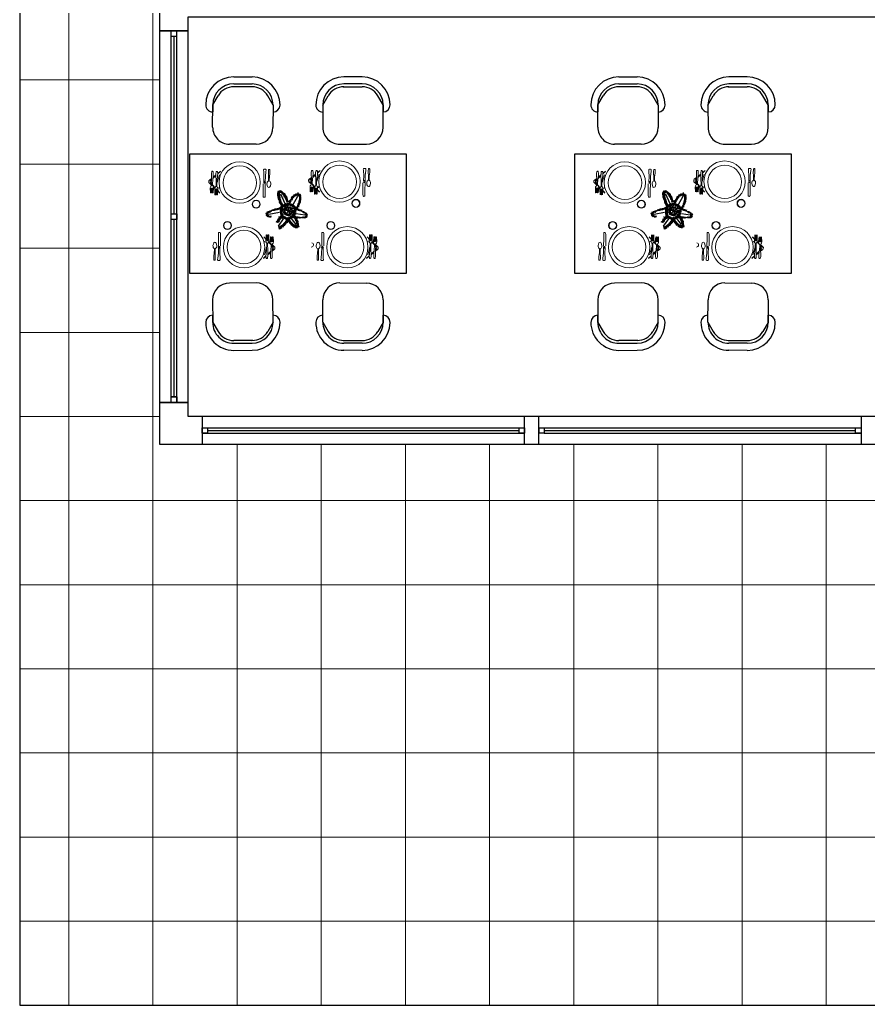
# Model space of a CAD drawing. Header units: millimetres. Extents: x 2497 to 4392, y 822 to 3100.
# Drawn here: x 2497 to 3102, y 822 to 1525 of the extents above; entities that cross this region are included whole.
import ezdxf

# ---------------------------------------------------------------- set-up
doc = ezdxf.new("R2010")
doc.units = ezdxf.units.MM
doc.layers.add('6', color=6, linetype='Continuous')
doc.layers.add('LH', color=3, linetype='Continuous')

# ---------------------------------------------------------------- blocks, each defined once
blk = doc.blocks.new('A$C0CF827CB')
at = {"lineweight": 20}
for p, q in [((-5.12, 25), (-5.16, 23.69)), ((-5.16, 23.69), (-5, 20.27)), ((-4.96, 26.05), (-5.12, 25)), ((-4.82, 26.31), (-4.96, 26.05)), ((-4.55, 26.43), (-4.82, 26.31)), ((-4.55, 26.43), (-4.29, 26.42)), ((-4.29, 26.42), (-4.03, 26.28)), ((-3.85, 23.65), (-4.21, 20.24)), ((-4.03, 26.28), (-3.91, 26.02)), ((-3.91, 26.02), (-3.81, 24.96)), ((-3.81, 24.96), (-3.85, 23.65)), ((-1.98, 24.64), (-2.01, 23.46)), ((-2.01, 23.46), (-1.86, 19.91)), ((-1.81, 25.95), (-1.98, 24.64)), ((-1.67, 26.21), (-1.81, 25.95)), ((-1.4, 26.34), (-1.67, 26.21)), ((-1.14, 26.33), (-1.4, 26.34)), ((-1.4, 26.34), (-1.14, 26.33)), ((-1.14, 26.33), (-0.88, 26.19)), ((-0.7, 23.42), (-1.07, 19.88)), ((-0.88, 26.19), (-0.76, 25.92)), ((-0.76, 25.92), (-0.66, 24.6)), ((-0.66, 24.6), (-0.7, 23.42)), ((32.01, 27.45), (32, 27.05)), ((32, 27.05), (32.11, 26.52)), ((32.15, 27.7), (32.01, 27.45)), ((32.11, 26.52), (32.25, 22.44)), ((32.55, 27.82), (32.15, 27.7)), ((32.25, 22.44), (32.15, 19.16)), ((32.55, 27.82), (33.34, 27.8)), ((33.3, 22.41), (33.2, 19.13)), ((33.69, 26.47), (33.3, 22.41)), ((33.34, 27.8), (33.73, 27.66)), ((33.84, 27), (33.69, 26.47)), ((33.73, 27.66), (33.85, 27.39)), ((33.85, 27.39), (33.84, 27)), ((35.49, 26.38), (35.47, 25.26)), ((35.47, 25.26), (35.6, 22.26)), ((35.62, 27.35), (35.49, 26.38)), ((35.6, 22.26), (35.65, 20.4)), ((35.74, 27.62), (35.62, 27.35)), ((35.96, 27.72), (35.74, 27.62)), ((35.96, 27.72), (36.22, 27.71)), ((36.26, 22.24), (36.1, 20.38)), ((36.22, 27.71), (36.44, 27.6)), ((36.57, 25.23), (36.26, 22.24)), ((36.44, 27.6), (36.55, 27.33)), ((36.55, 27.33), (36.61, 26.34)), ((36.61, 26.34), (36.57, 25.23)), ((-5.81, 15.43), (-5.97, 14.38)), ((-5.97, 14.38), (-5.81, 11.09)), ((-5.53, 15.81), (-5.81, 15.43)), ((-5.68, 11.08), (-5.44, 14.36)), ((-5.13, 16.19), (-5.53, 15.81)), ((-5.44, 14.36), (-5.31, 14.36)), ((-5.31, 14.36), (-5.28, 11.07)), ((-5.15, 11.07), (-4.92, 14.48)), ((-4.98, 16.58), (-5.13, 16.19)), ((-5, 20.27), (-4.95, 17.5)), ((-4.95, 17.5), (-4.98, 16.58)), ((-4.92, 14.48), (-4.78, 14.61)), ((-4.65, 14.47), (-4.78, 14.61)), ((-4.62, 11.05), (-4.65, 14.47)), ((-4.26, 14.33), (-4.49, 11.05)), ((-4.43, 17.49), (-4.46, 16.57)), ((-4.46, 16.57), (-4.34, 16.17)), ((-4.21, 20.24), (-4.43, 17.49)), ((-4.34, 16.17), (-3.96, 15.76)), ((-4.13, 14.32), (-4.26, 14.33)), ((-4.1, 11.04), (-4.13, 14.32)), ((-3.61, 14.31), (-3.97, 11.03)), ((-3.96, 15.76), (-3.71, 15.36)), ((-3.71, 15.36), (-3.61, 14.31)), ((-2.54, 14.67), (-2.71, 13.62)), ((-2.4, 15.06), (-2.54, 14.67)), ((-1.99, 15.44), (-2.4, 15.06)), ((-1.85, 15.83), (-1.99, 15.44)), ((-1.86, 19.91), (-1.82, 16.75)), ((-1.82, 16.75), (-1.85, 15.83)), ((-1.3, 16.74), (-1.33, 15.82)), ((-1.33, 15.82), (-1.21, 15.42)), ((-1.07, 19.88), (-1.3, 16.74)), ((-1.21, 15.42), (-0.82, 15.01)), ((-0.82, 15.01), (-0.7, 14.61)), ((-0.7, 14.61), (-0.61, 13.56)), ((31.72, 9.18), (31.71, 17.46)), ((32.15, 19.16), (32.01, 18.64)), ((33.32, 18.6), (32.01, 18.64)), ((33.16, 17.81), (32.11, 17.85)), ((32.15, 19.16), (33.2, 19.13)), ((33.28, 17.42), (33.13, 12.42)), ((33.18, 18.34), (33.16, 17.81)), ((33.16, 17.81), (33.28, 17.42)), ((33.32, 18.6), (33.18, 18.34)), ((33.2, 19.13), (33.32, 18.6)), ((34.5, 18.05), (34.43, 17.34)), ((34.43, 17.34), (34.61, 16.19)), ((34.71, 18.63), (34.5, 18.05)), ((34.61, 16.19), (34.9, 15.41)), ((35.03, 19.06), (34.71, 18.63)), ((34.9, 15.41), (35.24, 15.05)), ((35.38, 19.29), (35.03, 19.06)), ((35.24, 15.05), (35.7, 14.84)), ((35.5, 19.41), (35.38, 19.29)), ((35.63, 19.74), (35.5, 19.41)), ((35.65, 20.4), (35.63, 19.74)), ((36.18, 15.02), (35.7, 14.84)), ((36.1, 20.38), (36.08, 19.73)), ((36.08, 19.73), (36.18, 19.39)), ((36.18, 19.39), (36.3, 19.27)), ((36.54, 15.36), (36.18, 15.02)), ((36.3, 19.27), (36.63, 19.01)), ((36.87, 16.12), (36.54, 15.36)), ((36.63, 19.01), (36.92, 18.56)), ((37.12, 17.26), (36.87, 16.12)), ((36.92, 18.56), (37.1, 17.97)), ((37.1, 17.97), (37.12, 17.26)), ((-5.81, 11.09), (-5.68, 11.08)), ((-5.28, 11.07), (-5.15, 11.07)), ((-4.49, 11.05), (-4.62, 11.05)), ((-3.97, 11.03), (-4.1, 11.04)), ((-2.71, 13.62), (-2.7, 9.55)), ((-2.7, 9.55), (-2.57, 9.54)), ((-2.57, 9.54), (-2.31, 13.61)), ((-2.31, 13.61), (-2.18, 13.61)), ((-2.18, 13.61), (-2.17, 9.53)), ((-2.17, 9.53), (-2.04, 9.53)), ((-2.04, 9.53), (-1.78, 13.73)), ((-1.78, 13.73), (-1.65, 13.85)), ((-1.52, 9.51), (-1.52, 13.72)), ((-1.39, 9.51), (-1.52, 9.51)), ((-1, 13.57), (-1.13, 13.58)), ((-0.86, 9.49), (-0.99, 9.5)), ((31.82, 8.26), (31.72, 9.18)), ((32.08, 7.99), (31.82, 8.26)), ((32.47, 7.84), (32.08, 7.99)), ((32.86, 7.96), (32.47, 7.84)), ((33.13, 8.22), (32.86, 7.96)), ((33.13, 12.42), (33.13, 8.22))]:
    blk.add_line(p, q, dxfattribs=at)
at = {"color": 255, "lineweight": 20}
for p, q in [((-1.52, 13.72), (-1.65, 13.85)), ((-1.13, 13.58), (-1.39, 9.51)), ((-0.99, 9.5), (-1, 13.57)), ((-0.61, 13.56), (-0.86, 9.49))]:
    blk.add_line(p, q, dxfattribs=at)
at = {"layer": '6', "color": 255, "lineweight": 20}
for p, q in [((-6.59, 20.05), (-5.05, 21.3)), ((-4.11, 21.24), (-2, 23.22)), ((-4.01, 22.14), (-2, 23.77)), ((0.49, 23.78), (-1.11, 18.42)), ((-0.68, 24.84), (1.23, 26.39)), ((-0.67, 24.47), (1.23, 26.26)), ((-7.02, 18.62), (-7, 19.54)), ((-6.9, 18.35), (-7.02, 18.62)), ((-7, 19.54), (-6.59, 20.05)), ((-5.01, 16.51), (-6.9, 18.35)), ((-5.97, 18.85), (-5.81, 19.63)), ((-5.85, 18.32), (-5.97, 18.85)), ((-4.96, 17.34), (-5.85, 18.32)), ((-5.81, 19.63), (-5.01, 20.39)), ((-2.54, 14.67), (-4.45, 16.77)), ((-2.62, 14.18), (-3.69, 15.23)), ((0.15, 14.87), (0.07, 14.07)), ((-1.52, 13.11), (-1.8, 13.39)), ((-1, 12.6), (-1.18, 12.78)), ((-1, 12.96), (-1.16, 13.14)), ((0.76, 10.89), (-0.68, 12.3)), ((0.64, 11.16), (-0.67, 12.59))]:
    blk.add_line(p, q, dxfattribs=at)
at = {"layer": '6', "lineweight": 20}
blk.add_line((-1.52, 13.54), (-1.73, 13.77), dxfattribs=at)
at = {"layer": '6', "color": 255, "lineweight": 20}
for centre, radius in [((14.99, 18.39), 14.73), ((15.09, 18.23), 11.97), ((26.73, 2.89), 2.89), ((26.73, 2.89), 2.63)]:
    blk.add_circle(centre, radius, dxfattribs=at)

msp = doc.modelspace()

# ---------------------------------------------------------------- linework, layer by layer
at = {"color": 6}
for p, q in [((2649.56, 1483.91), (2662.56, 1483.88)), ((2740.97, 1483.91), (2727.97, 1483.88)), ((2924.15, 1483.91), (2937.15, 1483.88)), ((3015.57, 1483.91), (3002.57, 1483.88)), ((2649.55, 1478.91), (2662.55, 1478.88)), ((2662.52, 1476.88), (2649.56, 1476.91)), ((2663.03, 1476.88), (2649.56, 1476.91)), ((2727.5, 1476.88), (2740.97, 1476.91)), ((2740.98, 1478.91), (2727.98, 1478.88)), ((2728, 1476.88), (2740.97, 1476.91)), ((2924.14, 1478.91), (2937.14, 1478.88)), ((2937.12, 1476.88), (2924.15, 1476.91)), ((2937.63, 1476.88), (2924.15, 1476.91)), ((3002.09, 1476.88), (3015.57, 1476.91)), ((3015.58, 1478.91), (3002.58, 1478.88)), ((3002.6, 1476.88), (3015.57, 1476.91)), ((2634.51, 1463.95), (2638.29, 1470.45)), ((2677.51, 1463.85), (2673.76, 1470.36)), ((2713.02, 1463.85), (2716.77, 1470.36)), ((2756.02, 1463.95), (2752.24, 1470.45)), ((2909.1, 1463.95), (2912.88, 1470.45)), ((2952.1, 1463.85), (2948.36, 1470.36)), ((2987.61, 1463.85), (2991.36, 1470.36)), ((3030.61, 1463.95), (3026.83, 1470.45)), ((2634.47, 1447.95), (2634.51, 1463.95)), ((2634.51, 1463.95), (2634.5, 1458.95)), ((2677.51, 1463.85), (2677.47, 1447.85)), ((2713.02, 1463.85), (2713.06, 1447.85)), ((2756.06, 1447.95), (2756.02, 1463.95)), ((2756.02, 1463.95), (2756.03, 1458.95)), ((2909.07, 1447.95), (2909.1, 1463.95)), ((2909.1, 1463.95), (2909.09, 1458.95)), ((2952.1, 1463.85), (2952.07, 1447.85)), ((2987.61, 1463.85), (2987.65, 1447.85)), ((3030.65, 1447.95), (3030.61, 1463.95)), ((3030.61, 1463.95), (3030.62, 1458.95)), ((2665.44, 1435.88), (2646.44, 1435.92)), ((2725.08, 1435.88), (2744.08, 1435.92)), ((2940.04, 1435.88), (2921.04, 1435.92)), ((2999.68, 1435.88), (3018.68, 1435.92)), ((2665.44, 1336.92), (2646.44, 1336.88)), ((2725.08, 1336.92), (2744.08, 1336.88)), ((2940.04, 1336.92), (2921.04, 1336.88)), ((2999.68, 1336.92), (3018.68, 1336.88)), ((2634.47, 1324.85), (2634.51, 1308.85)), ((2677.51, 1308.95), (2677.47, 1324.95)), ((2713.02, 1308.95), (2713.06, 1324.95)), ((2756.06, 1324.85), (2756.02, 1308.85)), ((2909.07, 1324.85), (2909.1, 1308.85)), ((2952.1, 1308.95), (2952.07, 1324.95)), ((2987.61, 1308.95), (2987.65, 1324.95)), ((3030.65, 1324.85), (3030.61, 1308.85)), ((2634.51, 1308.85), (2634.5, 1313.85)), ((2634.51, 1308.85), (2638.29, 1302.35)), ((2677.51, 1308.95), (2673.76, 1302.43)), ((2713.02, 1308.95), (2716.77, 1302.43)), ((2756.02, 1308.85), (2752.24, 1302.35)), ((2756.02, 1308.85), (2756.03, 1313.85)), ((2909.1, 1308.85), (2909.09, 1313.85)), ((2909.1, 1308.85), (2912.88, 1302.35)), ((2952.1, 1308.95), (2948.36, 1302.43)), ((2987.61, 1308.95), (2991.36, 1302.43)), ((3030.61, 1308.85), (3026.83, 1302.35)), ((3030.61, 1308.85), (3030.62, 1313.85)), ((2649.55, 1293.88), (2662.55, 1293.91)), ((2663.03, 1295.92), (2649.56, 1295.88)), ((2662.52, 1295.91), (2649.56, 1295.88)), ((2727.5, 1295.92), (2740.97, 1295.88)), ((2740.98, 1293.88), (2727.98, 1293.91)), ((2728, 1295.91), (2740.97, 1295.88)), ((2924.14, 1293.88), (2937.14, 1293.91)), ((2937.63, 1295.92), (2924.15, 1295.88)), ((2937.12, 1295.91), (2924.15, 1295.88)), ((3002.09, 1295.92), (3015.57, 1295.88)), ((3015.58, 1293.88), (3002.58, 1293.91)), ((3002.6, 1295.91), (3015.57, 1295.88)), ((2649.56, 1288.88), (2662.56, 1288.91)), ((2740.97, 1288.88), (2727.97, 1288.91)), ((2924.15, 1288.88), (2937.15, 1288.91)), ((3015.57, 1288.88), (3002.57, 1288.91))]:
    msp.add_line(p, q, dxfattribs=at)
at = {"color": 2}
msp.add_lwpolyline([(2596.92, 2958.72), (2496.92, 2958.72), (2496.92, 821.72), (4391.92, 821.72), (4391.92, 2958.72), (3791.92, 2958.72)], dxfattribs=at)
at = {"color": 252, "lineweight": 0}
for points in [[(2531.92, 2958.72), (2531.92, 821.72)], [(2591.92, 2958.72), (2591.92, 821.72)], [(2596.92, 1481.72), (2496.92, 1481.72)], [(2596.92, 1421.72), (2496.92, 1421.72)], [(2596.92, 1361.72), (2496.92, 1361.72)], [(2596.92, 1301.72), (2496.92, 1301.72)], [(2596.92, 1241.72), (2496.92, 1241.72)], [(2651.92, 1221.72), (2651.92, 821.72)], [(2711.92, 1221.72), (2711.92, 821.72)], [(2771.92, 1221.72), (2771.92, 821.72)], [(2831.92, 1221.72), (2831.92, 821.72)], [(2891.92, 1221.72), (2891.92, 821.72)], [(2951.92, 1221.72), (2951.92, 821.72)], [(3011.92, 1221.72), (3011.92, 821.72)], [(3071.92, 1221.72), (3071.92, 821.72)], [(4391.92, 1181.72), (2496.92, 1181.72)], [(3871.61, 1121.72), (2496.92, 1121.72)], [(3843.2, 1061.72), (2496.92, 1061.72)], [(3843.2, 1001.72), (2496.92, 1001.72)], [(3854.49, 941.72), (2496.92, 941.72)], [(4391.92, 881.72), (2496.92, 881.72)]]:
    msp.add_lwpolyline(points, dxfattribs=at)
at = {"color": 96}
for points in [[(3791.92, 1221.72), (2596.92, 1221.72), (2596.92, 1546.72), (3791.92, 1546.72)], [(2608.92, 1382.22), (2604.92, 1382.22), (2604.92, 1386.22), (2608.92, 1386.22)], [(2608.92, 1251.72), (2604.92, 1251.72), (2604.92, 1255.72), (2608.92, 1255.72)], [(2626.92, 1233.72), (2630.92, 1233.72), (2630.92, 1229.72), (2626.92, 1229.72)], [(2852.92, 1233.72), (2856.92, 1233.72), (2856.92, 1229.72), (2852.92, 1229.72)], [(2866.92, 1233.72), (2870.92, 1233.72), (2870.92, 1229.72), (2866.92, 1229.72)], [(3092.92, 1233.72), (3096.92, 1233.72), (3096.92, 1229.72), (3092.92, 1229.72)]]:
    msp.add_lwpolyline(points, close=True, dxfattribs=at)
for points in [[(3771.92, 1241.72), (2616.92, 1241.72), (2616.92, 1526.72), (3771.92, 1526.72), (3771.92, 1241.72)], [(2616.92, 1516.72), (2596.92, 1516.72)], [(2596.92, 1516.72), (2616.92, 1516.72)], [(2604.92, 1251.72), (2604.92, 1516.72)], [(2608.92, 1512.72), (2604.92, 1512.72)], [(2606.92, 1386.22), (2606.92, 1512.72)], [(2608.92, 1251.72), (2608.92, 1516.72)], [(2606.92, 1255.72), (2606.92, 1382.22)], [(2616.92, 1251.72), (2596.92, 1251.72)], [(2596.92, 1251.72), (2616.92, 1251.72)], [(2608.92, 1255.72), (2604.92, 1255.72)], [(2626.92, 1241.72), (2626.92, 1221.72)], [(2856.92, 1221.72), (2856.92, 1241.72)], [(2866.92, 1221.72), (2866.92, 1241.72)], [(3096.92, 1241.72), (3096.92, 1221.72)], [(2626.92, 1233.72), (2856.92, 1233.72)], [(2630.92, 1231.72), (2852.92, 1231.72)], [(2866.92, 1233.72), (2866.92, 1229.72)], [(2870.92, 1233.72), (3096.92, 1233.72)], [(2870.92, 1233.72), (2870.92, 1229.72)], [(2870.92, 1231.72), (3092.92, 1231.72)], [(2626.92, 1229.72), (2856.92, 1229.72)], [(2870.92, 1229.72), (3096.92, 1229.72)]]:
    msp.add_lwpolyline(points, dxfattribs=at)
at = {"color": 6, "lineweight": 30}
for points in [[(2617.91, 1428.9), (2617.91, 1343.9), (2772.62, 1343.9), (2772.62, 1428.9)], [(2892.51, 1428.9), (2892.51, 1343.9), (3047.21, 1343.9), (3047.21, 1428.9)]]:
    msp.add_lwpolyline(points, close=True, dxfattribs=at)
at = {"color": 6}
for centre, radius, start, end in [((2649.51, 1463.91), 20, 89.86541, 179.86541), ((2662.51, 1463.88), 20, 359.86541, 89.86541), ((2728.02, 1463.88), 20, 90.13459, 180.13459), ((2741.02, 1463.91), 20, 0.13459, 90.13459), ((2924.1, 1463.91), 20, 89.86541, 179.86541), ((2937.1, 1463.88), 20, 359.86541, 89.86541), ((3002.61, 1463.88), 20, 90.13459, 180.13459), ((3015.61, 1463.91), 20, 0.13459, 90.13459), ((2649.51, 1463.91), 15, 89.86541, 179.86541), ((2649.53, 1463.91), 13, 89.86541, 149.82863), ((2662.49, 1463.88), 13, 29.9022, 89.86541), ((2662.51, 1463.88), 15, 359.86541, 89.86541), ((2728.02, 1463.88), 15, 90.13459, 180.13459), ((2728.04, 1463.88), 13, 90.13459, 150.0978), ((2741, 1463.91), 13, 30.17137, 90.13459), ((2741.02, 1463.91), 15, 0.13459, 90.13459), ((2924.1, 1463.91), 15, 89.86541, 179.86541), ((2924.12, 1463.91), 13, 89.86541, 149.82863), ((2937.09, 1463.88), 13, 29.9022, 89.86541), ((2937.1, 1463.88), 15, 359.86541, 89.86541), ((3002.61, 1463.88), 15, 90.13459, 180.13459), ((3002.63, 1463.88), 13, 90.13459, 150.0978), ((3015.6, 1463.91), 13, 30.17137, 90.13459), ((3015.61, 1463.91), 15, 0.13459, 90.13459), ((2634.51, 1463.95), 5, 179.86541, 269.86541), ((2677.51, 1463.85), 5, 269.86541, 359.86541), ((2713.02, 1463.85), 5, 180.13459, 270.13459), ((2756.02, 1463.95), 5, 270.13459, 0.13459), ((2909.1, 1463.95), 5, 179.86541, 269.86541), ((2952.1, 1463.85), 5, 269.86541, 359.86541), ((2987.61, 1463.85), 5, 180.13459, 270.13459), ((3030.61, 1463.95), 5, 270.13459, 0.13459), ((2646.47, 1447.92), 12, 179.86541, 269.86541), ((2665.47, 1447.88), 12, 269.86541, 359.86541), ((2725.06, 1447.88), 12, 180.13459, 270.13459), ((2744.06, 1447.92), 12, 270.13459, 0.13459), ((2921.07, 1447.92), 12, 179.86541, 269.86541), ((2940.07, 1447.88), 12, 269.86541, 359.86541), ((2999.65, 1447.88), 12, 180.13459, 270.13459), ((3018.65, 1447.92), 12, 270.13459, 0.13459), ((2646.47, 1324.88), 12, 90.13459, 180.13459), ((2665.47, 1324.92), 12, 0.13459, 90.13459), ((2725.06, 1324.92), 12, 89.86541, 179.86541), ((2744.06, 1324.88), 12, 359.86541, 89.86541), ((2921.07, 1324.88), 12, 90.13459, 180.13459), ((2940.07, 1324.92), 12, 0.13459, 90.13459), ((2999.65, 1324.92), 12, 89.86541, 179.86541), ((3018.65, 1324.88), 12, 359.86541, 89.86541), ((2634.51, 1308.85), 5, 90.13459, 180.13459), ((2649.51, 1308.88), 20, 180.13459, 270.13459), ((2649.51, 1308.88), 15, 180.13459, 270.13459), ((2662.51, 1308.91), 15, 270.13459, 0.13459), ((2662.51, 1308.91), 20, 270.13459, 0.13459), ((2677.51, 1308.95), 5, 0.13459, 90.13459), ((2713.02, 1308.95), 5, 89.86541, 179.86541), ((2728.02, 1308.91), 20, 179.86541, 269.86541), ((2728.02, 1308.91), 15, 179.86541, 269.86541), ((2741.02, 1308.88), 20, 269.86541, 359.86541), ((2741.02, 1308.88), 15, 269.86541, 359.86541), ((2756.02, 1308.85), 5, 359.86541, 89.86541), ((2909.1, 1308.85), 5, 90.13459, 180.13459), ((2924.1, 1308.88), 20, 180.13459, 270.13459), ((2924.1, 1308.88), 15, 180.13459, 270.13459), ((2937.1, 1308.91), 15, 270.13459, 0.13459), ((2937.1, 1308.91), 20, 270.13459, 0.13459), ((2952.1, 1308.95), 5, 0.13459, 90.13459), ((2987.61, 1308.95), 5, 89.86541, 179.86541), ((3002.61, 1308.91), 20, 179.86541, 269.86541), ((3002.61, 1308.91), 15, 179.86541, 269.86541), ((3015.61, 1308.88), 20, 269.86541, 359.86541), ((3015.61, 1308.88), 15, 269.86541, 359.86541), ((3030.61, 1308.85), 5, 359.86541, 89.86541), ((2649.53, 1308.88), 13, 210.17137, 270.13459), ((2662.49, 1308.91), 13, 270.13459, 330.0978), ((2728.04, 1308.91), 13, 209.9022, 269.86541), ((2741, 1308.88), 13, 269.86541, 329.82863), ((2924.12, 1308.88), 13, 210.17137, 270.13459), ((2937.09, 1308.91), 13, 270.13459, 330.0978), ((3002.63, 1308.91), 13, 209.9022, 269.86541), ((3015.6, 1308.88), 13, 269.86541, 329.82863)]:
    msp.add_arc(centre, radius, start, end, dxfattribs=at)
at = {"color": 252, "lineweight": 0}
for centre, radius, start, end in [((2675.22, 1387.91), 0.627, 182.15441, 313.54658), ((2949.81, 1387.91), 0.627, 182.15441, 313.54658), ((2704.89, 1364.06), 1.5, 265.63159, 82.60346), ((2979.48, 1364.06), 1.5, 265.63159, 82.60346)]:
    msp.add_arc(centre, radius, start, end, dxfattribs=at)
at = {"layer": 'LH', "color": 3}
for p, q in [((2682.49, 1400.46), (2680.46, 1400.69)), ((2682.37, 1399.94), (2680.46, 1400.05)), ((2682.43, 1399.54), (2680.52, 1399.42)), ((2682.55, 1399.02), (2680.77, 1398.9)), ((2682.61, 1400.74), (2680.83, 1401.15)), ((2682.61, 1401.09), (2680.89, 1401.66)), ((2682.87, 1401.15), (2681.06, 1402.29)), ((2682.84, 1401.22), (2681.38, 1402.44)), ((2682.66, 1401.68), (2681.89, 1402.65)), ((2682.23, 1402.78), (2682.16, 1402.76)), ((2682.59, 1401.86), (2682.65, 1402.93)), ((2682.71, 1401.57), (2683.22, 1403.11)), ((2682.86, 1401.38), (2683.41, 1402.93)), ((2686.12, 1393.27), (2683.07, 1400.23)), ((2683.11, 1401.43), (2683.91, 1402.58)), ((2683.35, 1401.15), (2684.28, 1402.24)), ((2683.66, 1400.92), (2684.58, 1402.01)), ((2683.85, 1400.57), (2684.89, 1401.55)), ((2684.22, 1400.28), (2685.32, 1401.32)), ((2684.58, 1399.71), (2686, 1400.92)), ((2685.02, 1399.42), (2686.37, 1400.57)), ((2685.2, 1399.02), (2686.68, 1399.77)), ((2685.32, 1398.44), (2687.05, 1399.36)), ((2692.53, 1397.98), (2691.61, 1399.08)), ((2692.78, 1398.27), (2691.92, 1399.36)), ((2691.97, 1392.9), (2695.25, 1398.95)), ((2693.09, 1398.44), (2692.28, 1399.71)), ((2693.45, 1398.67), (2692.72, 1400)), ((2693.76, 1399.08), (2693.09, 1400.23)), ((2694.38, 1399.02), (2693.52, 1400.4)), ((2694.75, 1399.25), (2694.01, 1400.57)), ((2695.6, 1399.06), (2694.63, 1400.23)), ((2695.6, 1399.06), (2694.87, 1400.8)), ((2695.6, 1399.06), (2695.5, 1401.38)), ((2695.6, 1399.06), (2697.02, 1400.27)), ((2695.6, 1399.06), (2697.62, 1399.75)), ((2695.6, 1399.06), (2697.44, 1399.17)), ((2695.6, 1399.06), (2697.03, 1398.7)), ((2695.63, 1399.04), (2696.31, 1400.72)), ((2957.08, 1400.46), (2955.05, 1400.69)), ((2956.96, 1399.94), (2955.05, 1400.05)), ((2957.02, 1399.54), (2955.11, 1399.42)), ((2957.15, 1399.02), (2955.36, 1398.9)), ((2957.21, 1400.74), (2955.42, 1401.15)), ((2957.21, 1401.09), (2955.48, 1401.66)), ((2957.47, 1401.15), (2955.65, 1402.29)), ((2957.44, 1401.22), (2955.97, 1402.44)), ((2957.26, 1401.68), (2956.49, 1402.65)), ((2956.82, 1402.78), (2956.75, 1402.76)), ((2957.19, 1401.86), (2957.25, 1402.93)), ((2957.3, 1401.57), (2957.81, 1403.11)), ((2957.45, 1401.38), (2958.01, 1402.93)), ((2960.71, 1393.27), (2957.67, 1400.23)), ((2957.7, 1401.43), (2958.5, 1402.58)), ((2957.95, 1401.15), (2958.87, 1402.24)), ((2958.25, 1400.92), (2959.18, 1402.01)), ((2958.44, 1400.57), (2959.49, 1401.55)), ((2958.81, 1400.28), (2959.92, 1401.32)), ((2959.18, 1399.71), (2960.6, 1400.92)), ((2959.61, 1399.42), (2960.97, 1400.57)), ((2959.79, 1399.02), (2961.27, 1399.77)), ((2959.92, 1398.44), (2961.64, 1399.36)), ((2967.13, 1397.98), (2966.2, 1399.08)), ((2967.37, 1398.27), (2966.51, 1399.36)), ((2966.56, 1392.9), (2969.85, 1398.95)), ((2967.68, 1398.44), (2966.88, 1399.71)), ((2968.05, 1398.67), (2967.31, 1400)), ((2968.36, 1399.08), (2967.68, 1400.23)), ((2968.97, 1399.02), (2968.11, 1400.4)), ((2969.34, 1399.25), (2968.6, 1400.57)), ((2970.2, 1399.06), (2969.22, 1400.23)), ((2970.2, 1399.06), (2969.47, 1400.8)), ((2970.2, 1399.06), (2970.09, 1401.38)), ((2970.2, 1399.06), (2971.61, 1400.27)), ((2970.2, 1399.06), (2972.21, 1399.75)), ((2970.2, 1399.06), (2972.04, 1399.17)), ((2970.2, 1399.06), (2971.62, 1398.7)), ((2970.22, 1399.04), (2970.9, 1400.72)), ((2682.43, 1398.62), (2680.7, 1398.33)), ((2682.55, 1398.27), (2680.7, 1397.75)), ((2682.74, 1397.24), (2681.01, 1397.01)), ((2682.61, 1397.81), (2681.13, 1397.47)), ((2681.26, 1396.6), (2682.86, 1396.83)), ((2682.92, 1396.66), (2681.26, 1395.97)), ((2683.11, 1396.14), (2681.63, 1395.51)), ((2683.41, 1395.17), (2681.75, 1394.59)), ((2683.17, 1395.63), (2681.81, 1394.94)), ((2682, 1394.02), (2683.6, 1394.76)), ((2683.6, 1394.25), (2682.18, 1393.5)), ((2684.03, 1393.9), (2682.31, 1393.1)), ((2684.28, 1393.27), (2682.55, 1392.64)), ((2684.52, 1392.75), (2682.74, 1392.12)), ((2684.77, 1392.35), (2682.98, 1391.66)), ((2684.18, 1390.46), (2683.38, 1392.03)), ((2684.6, 1390.77), (2683.73, 1392.02)), ((2685.1, 1390.9), (2684.27, 1392.28)), ((2685.59, 1391.16), (2684.68, 1392.71)), ((2685.31, 1392.8), (2685.75, 1391.24)), ((2686.14, 1391.42), (2685.67, 1393.1)), ((2685.76, 1398.1), (2687.17, 1398.73)), ((2686, 1397.52), (2687.54, 1398.62)), ((2686.69, 1391.62), (2686.14, 1393.04)), ((2686.25, 1397.12), (2687.79, 1397.81)), ((2686.37, 1396.66), (2687.97, 1397.24)), ((2687.14, 1391.74), (2686.37, 1393.5)), ((2686.68, 1396.32), (2688.1, 1396.66)), ((2686.93, 1395.68), (2688.28, 1396.14)), ((2687.46, 1391.91), (2686.94, 1393.58)), ((2687.11, 1395.11), (2688.65, 1395.74)), ((2687.29, 1394.48), (2688.83, 1395.22)), ((2687.88, 1391.85), (2687.52, 1393.6)), ((2688.37, 1392.04), (2688, 1393.92)), ((2688.76, 1392.16), (2688.61, 1394.06)), ((2688.76, 1392.63), (2689.57, 1394.19)), ((2689.45, 1392.64), (2688.83, 1393.44)), ((2690.19, 1394.53), (2688.96, 1395.51)), ((2689.82, 1393.44), (2689.02, 1394.19)), ((2689.64, 1392.98), (2689.02, 1393.67)), ((2690.01, 1393.96), (2689.08, 1394.76)), ((2689.29, 1392.1), (2689.24, 1394.15)), ((2689.26, 1392.47), (2689.76, 1393.9)), ((2690.5, 1394.82), (2689.57, 1395.8)), ((2689.66, 1392.14), (2690.29, 1393.62)), ((2690.62, 1395.4), (2689.76, 1396.09)), ((2690.81, 1395.86), (2689.94, 1396.66)), ((2690.15, 1391.89), (2690.88, 1393.54)), ((2691.3, 1395.97), (2690.19, 1397.06)), ((2691.31, 1393.08), (2690.31, 1391.81)), ((2691.42, 1396.55), (2690.38, 1397.35)), ((2691.67, 1397.01), (2690.56, 1397.98)), ((2690.68, 1391.6), (2691.77, 1392.96)), ((2691.98, 1397.24), (2690.87, 1398.56)), ((2691.17, 1391.27), (2692, 1392.54)), ((2692.22, 1397.52), (2691.24, 1398.9)), ((2691.53, 1390.98), (2692.51, 1392.63)), ((2691.86, 1390.82), (2692.91, 1392.22)), ((2694.67, 1392.15), (2696.01, 1392.03)), ((2695.04, 1392.6), (2696.12, 1392.36)), ((2695.07, 1393.49), (2696.62, 1393.31)), ((2695.29, 1393.03), (2696.45, 1392.86)), ((2695.44, 1393.94), (2696.72, 1393.63)), ((2695.64, 1394.81), (2697.36, 1394.77)), ((2695.65, 1394.42), (2697.1, 1394.17)), ((2695.71, 1395.18), (2697.4, 1395.27)), ((2695.87, 1395.71), (2697.3, 1395.67)), ((2695.94, 1396.08), (2697.34, 1396.09)), ((2696.04, 1397.97), (2697.66, 1397.77)), ((2696.07, 1396.55), (2697.56, 1396.36)), ((2696.09, 1398.4), (2697.6, 1398.29)), ((2696.12, 1396.98), (2697.63, 1396.88)), ((2696.36, 1397.43), (2697.68, 1397.31)), ((2957.02, 1398.62), (2955.3, 1398.33)), ((2957.15, 1398.27), (2955.3, 1397.75)), ((2957.33, 1397.24), (2955.61, 1397.01)), ((2957.21, 1397.81), (2955.73, 1397.47)), ((2955.85, 1396.6), (2957.45, 1396.83)), ((2957.52, 1396.66), (2955.85, 1395.97)), ((2957.7, 1396.14), (2956.22, 1395.51)), ((2958.01, 1395.17), (2956.35, 1394.59)), ((2957.76, 1395.63), (2956.41, 1394.94)), ((2956.59, 1394.02), (2958.19, 1394.76)), ((2958.19, 1394.25), (2956.78, 1393.5)), ((2958.62, 1393.9), (2956.9, 1393.1)), ((2958.87, 1393.27), (2957.15, 1392.64)), ((2959.12, 1392.75), (2957.33, 1392.12)), ((2959.36, 1392.35), (2957.58, 1391.66)), ((2958.77, 1390.46), (2957.97, 1392.03)), ((2959.19, 1390.77), (2958.32, 1392.02)), ((2959.7, 1390.9), (2958.87, 1392.28)), ((2960.19, 1391.16), (2959.27, 1392.71)), ((2959.9, 1392.8), (2960.35, 1391.24)), ((2960.73, 1391.42), (2960.26, 1393.1)), ((2960.35, 1398.1), (2961.77, 1398.73)), ((2960.6, 1397.52), (2962.13, 1398.62)), ((2961.28, 1391.62), (2960.74, 1393.04)), ((2960.84, 1397.12), (2962.38, 1397.81)), ((2961.73, 1391.74), (2960.96, 1393.5)), ((2960.97, 1396.66), (2962.57, 1397.24)), ((2961.27, 1396.32), (2962.69, 1396.66)), ((2961.52, 1395.68), (2962.87, 1396.14)), ((2962.05, 1391.91), (2961.53, 1393.58)), ((2961.7, 1395.11), (2963.24, 1395.74)), ((2961.89, 1394.48), (2963.43, 1395.22)), ((2962.47, 1391.85), (2962.11, 1393.6)), ((2962.96, 1392.04), (2962.59, 1393.92)), ((2963.36, 1392.16), (2963.21, 1394.06)), ((2963.36, 1392.63), (2964.16, 1394.19)), ((2964.04, 1392.64), (2963.43, 1393.44)), ((2964.78, 1394.53), (2963.55, 1395.51)), ((2964.41, 1393.44), (2963.61, 1394.19)), ((2964.23, 1392.98), (2963.61, 1393.67)), ((2964.6, 1393.96), (2963.68, 1394.76)), ((2963.88, 1392.1), (2963.83, 1394.15)), ((2963.85, 1392.47), (2964.35, 1393.9)), ((2965.09, 1394.82), (2964.17, 1395.8)), ((2964.25, 1392.14), (2964.88, 1393.62)), ((2965.22, 1395.4), (2964.35, 1396.09)), ((2965.4, 1395.86), (2964.54, 1396.66)), ((2964.75, 1391.89), (2965.47, 1393.54)), ((2965.89, 1395.97), (2964.78, 1397.06)), ((2965.91, 1393.08), (2964.91, 1391.81)), ((2966.02, 1396.55), (2964.97, 1397.35)), ((2966.26, 1397.01), (2965.15, 1397.98)), ((2965.28, 1391.6), (2966.36, 1392.96)), ((2966.57, 1397.24), (2965.46, 1398.56)), ((2965.76, 1391.27), (2966.59, 1392.54)), ((2966.82, 1397.52), (2965.83, 1398.9)), ((2966.13, 1390.98), (2967.1, 1392.63)), ((2966.45, 1390.82), (2967.5, 1392.22)), ((2969.26, 1392.15), (2970.61, 1392.03)), ((2969.64, 1392.6), (2970.71, 1392.36)), ((2969.66, 1393.49), (2971.21, 1393.31)), ((2969.88, 1393.03), (2971.05, 1392.86)), ((2970.04, 1393.94), (2971.32, 1393.63)), ((2970.23, 1394.81), (2971.95, 1394.77)), ((2970.24, 1394.42), (2971.7, 1394.17)), ((2970.3, 1395.18), (2971.99, 1395.27)), ((2970.47, 1395.71), (2971.9, 1395.67)), ((2970.54, 1396.08), (2971.93, 1396.09)), ((2970.63, 1397.97), (2972.25, 1397.77)), ((2970.67, 1396.55), (2972.15, 1396.36)), ((2970.68, 1398.4), (2972.2, 1398.29)), ((2970.72, 1396.98), (2972.23, 1396.88)), ((2970.95, 1397.43), (2972.28, 1397.31)), ((2674.09, 1385.8), (2672.4, 1386.48)), ((2674.09, 1385.8), (2672.42, 1386.06)), ((2672.6, 1385.48), (2674.09, 1385.8)), ((2674.09, 1385.8), (2672.63, 1384.87)), ((2674.09, 1385.8), (2672.64, 1386.36)), ((2672.67, 1385.14), (2674.09, 1385.8)), ((2674.11, 1386.02), (2672.82, 1386.89)), ((2674.09, 1385.8), (2672.89, 1385.11)), ((2674.09, 1385.8), (2673.02, 1384.63)), ((2674.42, 1386.66), (2673.06, 1387.35)), ((2674.11, 1385.62), (2673.44, 1384.64)), ((2674.61, 1385.1), (2673.46, 1384.1)), ((2674.6, 1386.89), (2673.68, 1387.69)), ((2674.84, 1384.92), (2674.14, 1383.92)), ((2674.79, 1387.12), (2674.17, 1387.98)), ((2682.03, 1387.21), (2674.58, 1385.86)), ((2674.97, 1387.29), (2674.6, 1388.15)), ((2675.71, 1387.29), (2675.1, 1388.44)), ((2675.9, 1387.75), (2675.78, 1388.55)), ((2676.33, 1387.98), (2676.33, 1388.67)), ((2676.82, 1388.15), (2676.76, 1388.84)), ((2677.38, 1388.38), (2677.25, 1389.36)), ((2677.99, 1388.38), (2677.81, 1389.42)), ((2678.42, 1388.5), (2678.3, 1389.59)), ((2678.86, 1388.73), (2678.67, 1389.65)), ((2679.16, 1388.61), (2678.92, 1389.88)), ((2679.53, 1388.78), (2679.29, 1390.05)), ((2680.09, 1388.9), (2680.03, 1390.11)), ((2680.58, 1388.96), (2680.52, 1390.05)), ((2681.07, 1389.19), (2680.95, 1390.34)), ((2681.63, 1389.36), (2681.57, 1390.28)), ((2682.12, 1389.24), (2681.94, 1390.45)), ((2682.55, 1389.36), (2682.43, 1390.74)), ((2684.4, 1388.12), (2682.48, 1388.04)), ((2684.36, 1388.48), (2682.61, 1388.6)), ((2684.34, 1387.07), (2682.61, 1387.24)), ((2684.39, 1386.47), (2682.61, 1386.18)), ((2684.57, 1389.38), (2682.69, 1389.71)), ((2682.76, 1386.79), (2684.37, 1386.65)), ((2684.6, 1389.78), (2682.77, 1390.34)), ((2684.52, 1384.9), (2682.77, 1384.72)), ((2684.57, 1388.84), (2682.81, 1389.15)), ((2684.35, 1387.66), (2682.84, 1387.66)), ((2682.98, 1389.36), (2682.86, 1390.91)), ((2684.45, 1385.92), (2682.86, 1385.65)), ((2684.39, 1385.4), (2682.91, 1385.04)), ((2684.85, 1390.26), (2682.92, 1390.95)), ((2684.52, 1385.48), (2683.07, 1384.04)), ((2684.7, 1384.24), (2683.32, 1385.25)), ((2683.48, 1389.3), (2683.35, 1390.57)), ((2684.85, 1385.06), (2683.56, 1383.64)), ((2684.09, 1389.42), (2683.85, 1390.91)), ((2684.58, 1389.59), (2684.52, 1390.34)), ((2686.43, 1388.21), (2684.6, 1388.81)), ((2686.43, 1387.75), (2684.71, 1387.41)), ((2686.43, 1387.52), (2684.83, 1386.77)), ((2688.47, 1388.04), (2684.92, 1389.29)), ((2686.49, 1387.92), (2685.02, 1388.04)), ((2686.49, 1387.17), (2685.02, 1385.85)), ((2686.84, 1388.83), (2685.3, 1389.73)), ((2687.03, 1389.33), (2685.38, 1390.3)), ((2688.47, 1388.04), (2685.68, 1390.86)), ((2688.47, 1388.04), (2685.82, 1385.42)), ((2687.59, 1390.06), (2686.03, 1391.38)), ((2687.41, 1386.75), (2686.38, 1385.29)), ((2687.64, 1386.41), (2686.79, 1384.88)), ((2687.66, 1390.28), (2686.86, 1391.43)), ((2688.39, 1386.05), (2687.73, 1384.68)), ((2687.85, 1390.51), (2687.91, 1391.6)), ((2688.47, 1388.04), (2688.28, 1391.6)), ((2688.47, 1388.04), (2689.76, 1384.99)), ((2692.01, 1387.51), (2688.47, 1388.04)), ((2691.65, 1386.65), (2688.47, 1388.04)), ((2688.53, 1388.32), (2691.42, 1390.68)), ((2688.53, 1388.04), (2692.22, 1388.96)), ((2688.65, 1386.2), (2688.53, 1384.59)), ((2688.59, 1390.28), (2688.96, 1391.31)), ((2689.02, 1389.99), (2690.01, 1391.77)), ((2689.02, 1386.2), (2689.27, 1384.59)), ((2689.45, 1386.66), (2690.38, 1385.74)), ((2689.57, 1389.99), (2690.44, 1390.97)), ((2689.88, 1386.83), (2691.11, 1385.97)), ((2690.72, 1385.07), (2690.41, 1383.84)), ((2690.44, 1389.42), (2691.73, 1389.99)), ((2692.4, 1387.87), (2690.44, 1388.04)), ((2691.83, 1387.14), (2690.44, 1387.46)), ((2690.79, 1385.1), (2691.81, 1383.86)), ((2690.97, 1385.11), (2692.52, 1383.98)), ((2691.14, 1385.48), (2692.81, 1384.55)), ((2691.16, 1385.46), (2692.64, 1386.32)), ((2691.27, 1385.3), (2692.31, 1384.19)), ((2691.31, 1385.98), (2692.88, 1385.11)), ((2691.58, 1384.95), (2692.97, 1385.88)), ((2691.64, 1386.26), (2693.24, 1385.57)), ((2691.64, 1385.67), (2692.66, 1384.23)), ((2691.72, 1386.61), (2693.55, 1386.05)), ((2691.91, 1387.03), (2693.34, 1386.52)), ((2691.96, 1384.48), (2693.09, 1385.35)), ((2692.05, 1390.44), (2693.26, 1391.76)), ((2692.12, 1387.58), (2693.7, 1386.84)), ((2693.71, 1387.32), (2692.24, 1387.99)), ((2692.26, 1389.6), (2692.54, 1391.13)), ((2692.28, 1388.17), (2694.05, 1387.85)), ((2692.34, 1383.92), (2693.42, 1384.9)), ((2692.4, 1388.7), (2693.99, 1388.43)), ((2692.49, 1390.15), (2693.8, 1391.56)), ((2692.63, 1389.17), (2694.14, 1389.02)), ((2692.67, 1389.69), (2694.38, 1389.27)), ((2692.68, 1389.56), (2692.95, 1390.92)), ((2692.82, 1389.91), (2694.28, 1391.14)), ((2693.08, 1389.45), (2694.71, 1390.68)), ((2693.1, 1389.4), (2693.41, 1390.58)), ((2693.6, 1389.46), (2693.76, 1390.37)), ((2693.62, 1389.96), (2694.63, 1389.99)), ((2693.77, 1390.32), (2694.7, 1390.27)), ((2694.02, 1390.76), (2695.1, 1390.6)), ((2694.05, 1386.54), (2700.22, 1385.42)), ((2694.14, 1389.23), (2694.38, 1390.36)), ((2694.31, 1391.22), (2695.51, 1391)), ((2694.6, 1388.95), (2694.78, 1390.03)), ((2694.64, 1391.73), (2696.17, 1391.37)), ((2695.09, 1388.84), (2695.27, 1390.04)), ((2695.63, 1388.67), (2696, 1389.9)), ((2695.98, 1388.46), (2696.35, 1389.69)), ((2696.29, 1388.54), (2696.57, 1389.44)), ((2696.7, 1388.27), (2696.94, 1389.34)), ((2697.12, 1388.11), (2697.41, 1389.12)), ((2697.73, 1388.04), (2697.95, 1389)), ((2698.26, 1387.76), (2698.39, 1388.44)), ((2698.73, 1387.53), (2698.8, 1388.22)), ((2699.13, 1387.26), (2699.34, 1388.05)), ((2699.27, 1386.78), (2700, 1387.86)), ((2700, 1386.71), (2700.46, 1387.52)), ((2700.17, 1386.52), (2700.87, 1387.31)), ((2700.33, 1386.27), (2701.33, 1386.97)), ((2700.49, 1386.02), (2701.91, 1386.56)), ((2700.64, 1384.98), (2701.57, 1383.73)), ((2700.69, 1385.52), (2701.98, 1386.41)), ((2700.82, 1385.17), (2701.75, 1386.04)), ((2700.82, 1385.17), (2702.14, 1385.92)), ((2700.82, 1385.17), (2702.1, 1385.42)), ((2700.85, 1385.08), (2702.03, 1384.96)), ((2702.09, 1384.55), (2700.85, 1385.08)), ((2701.01, 1384.97), (2701.92, 1384.16)), ((2948.69, 1385.8), (2946.99, 1386.48)), ((2948.69, 1385.8), (2947.01, 1386.06)), ((2947.19, 1385.48), (2948.69, 1385.8)), ((2948.69, 1385.8), (2947.22, 1384.87)), ((2948.69, 1385.8), (2947.23, 1386.36)), ((2947.26, 1385.14), (2948.69, 1385.8)), ((2948.71, 1386.02), (2947.41, 1386.89)), ((2948.69, 1385.8), (2947.48, 1385.11)), ((2948.69, 1385.8), (2947.61, 1384.63)), ((2949.01, 1386.66), (2947.66, 1387.35)), ((2948.71, 1385.62), (2948.03, 1384.64)), ((2949.2, 1385.1), (2948.05, 1384.1)), ((2949.2, 1386.89), (2948.28, 1387.69)), ((2949.44, 1384.92), (2948.73, 1383.92)), ((2949.38, 1387.12), (2948.77, 1387.98)), ((2956.62, 1387.21), (2949.17, 1385.86)), ((2949.57, 1387.29), (2949.2, 1388.15)), ((2950.31, 1387.29), (2949.69, 1388.44)), ((2950.49, 1387.75), (2950.37, 1388.55)), ((2950.92, 1387.98), (2950.92, 1388.67)), ((2951.42, 1388.15), (2951.35, 1388.84)), ((2951.97, 1388.38), (2951.85, 1389.36)), ((2952.59, 1388.38), (2952.4, 1389.42)), ((2953.02, 1388.5), (2952.9, 1389.59)), ((2953.45, 1388.73), (2953.26, 1389.65)), ((2953.76, 1388.61), (2953.51, 1389.88)), ((2954.13, 1388.78), (2953.88, 1390.05)), ((2954.68, 1388.9), (2954.62, 1390.11)), ((2955.17, 1388.96), (2955.11, 1390.05)), ((2955.67, 1389.19), (2955.54, 1390.34)), ((2956.22, 1389.36), (2956.16, 1390.28)), ((2956.71, 1389.24), (2956.53, 1390.45)), ((2957.15, 1389.36), (2957.02, 1390.74)), ((2958.99, 1388.12), (2957.08, 1388.04)), ((2958.93, 1387.07), (2957.2, 1387.24)), ((2958.98, 1386.47), (2957.2, 1386.18)), ((2958.95, 1388.48), (2957.21, 1388.6)), ((2959.17, 1389.38), (2957.28, 1389.71)), ((2957.35, 1386.79), (2958.96, 1386.65)), ((2959.11, 1384.9), (2957.36, 1384.72)), ((2959.2, 1389.78), (2957.37, 1390.34)), ((2959.17, 1388.84), (2957.4, 1389.15)), ((2958.95, 1387.66), (2957.43, 1387.66)), ((2957.58, 1389.36), (2957.45, 1390.91)), ((2959.04, 1385.92), (2957.46, 1385.65)), ((2958.98, 1385.4), (2957.5, 1385.04)), ((2959.44, 1390.26), (2957.51, 1390.95)), ((2959.12, 1385.48), (2957.66, 1384.04)), ((2959.29, 1384.24), (2957.91, 1385.25)), ((2958.07, 1389.3), (2957.95, 1390.57)), ((2959.44, 1385.06), (2958.16, 1383.64)), ((2958.69, 1389.42), (2958.44, 1390.91)), ((2959.18, 1389.59), (2959.12, 1390.34)), ((2961.02, 1388.21), (2959.2, 1388.81)), ((2961.03, 1387.75), (2959.3, 1387.41)), ((2961.03, 1387.52), (2959.42, 1386.77)), ((2963.06, 1388.04), (2959.52, 1389.29)), ((2961.09, 1387.92), (2959.61, 1388.04)), ((2961.09, 1387.17), (2959.61, 1385.85)), ((2961.44, 1388.83), (2959.89, 1389.73)), ((2961.62, 1389.33), (2959.97, 1390.3)), ((2963.06, 1388.04), (2960.28, 1390.86)), ((2963.06, 1388.04), (2960.41, 1385.42)), ((2962.19, 1390.06), (2960.63, 1391.38)), ((2962, 1386.75), (2960.97, 1385.29)), ((2962.24, 1386.41), (2961.38, 1384.88)), ((2962.26, 1390.28), (2961.46, 1391.43)), ((2962.98, 1386.05), (2962.32, 1384.68)), ((2962.44, 1390.51), (2962.51, 1391.6)), ((2963.06, 1388.04), (2962.87, 1391.6)), ((2963.06, 1388.04), (2964.35, 1384.99)), ((2966.6, 1387.51), (2963.06, 1388.04)), ((2966.24, 1386.65), (2963.06, 1388.04)), ((2963.12, 1388.32), (2966.02, 1390.68)), ((2963.12, 1388.04), (2966.82, 1388.96)), ((2963.24, 1386.2), (2963.12, 1384.59)), ((2963.18, 1390.28), (2963.55, 1391.31)), ((2963.61, 1389.99), (2964.6, 1391.77)), ((2963.61, 1386.2), (2963.86, 1384.59)), ((2964.04, 1386.66), (2964.97, 1385.74)), ((2964.17, 1389.99), (2965.03, 1390.97)), ((2964.48, 1386.83), (2965.71, 1385.97)), ((2965.31, 1385.07), (2965, 1383.84)), ((2965.03, 1389.42), (2966.32, 1389.99)), ((2966.99, 1387.87), (2965.03, 1388.04)), ((2966.43, 1387.14), (2965.03, 1387.46)), ((2965.39, 1385.1), (2966.41, 1383.86)), ((2965.57, 1385.11), (2967.11, 1383.98)), ((2965.73, 1385.48), (2967.4, 1384.55)), ((2965.75, 1385.46), (2967.23, 1386.32)), ((2965.86, 1385.3), (2966.91, 1384.19)), ((2965.91, 1385.98), (2967.47, 1385.11)), ((2966.18, 1384.95), (2967.56, 1385.88)), ((2966.23, 1386.26), (2967.84, 1385.57)), ((2966.24, 1385.67), (2967.25, 1384.23)), ((2966.31, 1386.61), (2968.15, 1386.05)), ((2966.51, 1387.03), (2967.94, 1386.52)), ((2966.55, 1384.48), (2967.69, 1385.35)), ((2966.64, 1390.44), (2967.85, 1391.76)), ((2966.72, 1387.58), (2968.29, 1386.84)), ((2968.3, 1387.32), (2966.83, 1387.99)), ((2966.85, 1389.6), (2967.13, 1391.13)), ((2966.87, 1388.17), (2968.64, 1387.85)), ((2966.94, 1383.92), (2968.01, 1384.9)), ((2967, 1388.7), (2968.58, 1388.43)), ((2967.09, 1390.15), (2968.39, 1391.56)), ((2967.22, 1389.17), (2968.74, 1389.02)), ((2967.27, 1389.69), (2968.98, 1389.27)), ((2967.28, 1389.56), (2967.55, 1390.92)), ((2967.41, 1389.91), (2968.87, 1391.14)), ((2967.68, 1389.45), (2969.31, 1390.68)), ((2967.7, 1389.4), (2968.01, 1390.58)), ((2968.2, 1389.46), (2968.35, 1390.37)), ((2968.21, 1389.96), (2969.23, 1389.99)), ((2968.37, 1390.32), (2969.29, 1390.27)), ((2968.61, 1390.76), (2969.69, 1390.6)), ((2968.65, 1386.54), (2974.82, 1385.42)), ((2968.73, 1389.23), (2968.97, 1390.36)), ((2968.9, 1391.22), (2970.1, 1391)), ((2969.2, 1388.95), (2969.37, 1390.03)), ((2969.23, 1391.73), (2970.77, 1391.37)), ((2969.68, 1388.84), (2969.87, 1390.04)), ((2970.22, 1388.67), (2970.6, 1389.9)), ((2970.57, 1388.46), (2970.95, 1389.69)), ((2970.89, 1388.54), (2971.17, 1389.44)), ((2971.29, 1388.27), (2971.53, 1389.34)), ((2971.71, 1388.11), (2972, 1389.12)), ((2972.32, 1388.04), (2972.55, 1389)), ((2972.85, 1387.76), (2972.98, 1388.44)), ((2973.32, 1387.53), (2973.39, 1388.22)), ((2973.73, 1387.26), (2973.93, 1388.05)), ((2973.86, 1386.78), (2974.6, 1387.86)), ((2974.6, 1386.71), (2975.06, 1387.52)), ((2974.76, 1386.52), (2975.47, 1387.31)), ((2974.92, 1386.27), (2975.93, 1386.97)), ((2975.08, 1386.02), (2976.5, 1386.56)), ((2975.23, 1384.98), (2976.16, 1383.73)), ((2975.28, 1385.52), (2976.57, 1386.41)), ((2975.41, 1385.17), (2976.34, 1386.04)), ((2975.41, 1385.17), (2976.74, 1385.92)), ((2975.41, 1385.17), (2976.7, 1385.42)), ((2975.44, 1385.08), (2976.62, 1384.96)), ((2976.69, 1384.55), (2975.44, 1385.08)), ((2975.61, 1384.97), (2976.51, 1384.16)), ((2675.08, 1384.74), (2674.69, 1383.75)), ((2675.3, 1384.62), (2675.15, 1383.69)), ((2676.02, 1384.79), (2675.69, 1383.53)), ((2681.4, 1379.91), (2679.75, 1380.57)), ((2681.67, 1380.27), (2680.32, 1381.22)), ((2682.12, 1380.64), (2680.5, 1381.74)), ((2682.61, 1381.67), (2680.93, 1382.52)), ((2682.22, 1381.19), (2681, 1382.14)), ((2684.83, 1382.57), (2681.07, 1377.34)), ((2682.85, 1382.08), (2681.52, 1383.12)), ((2681.67, 1384.23), (2681.83, 1383.09)), ((2683.2, 1382.4), (2681.95, 1383.55)), ((2682.26, 1384.2), (2682.41, 1383.29)), ((2683.36, 1382.84), (2682.4, 1383.93)), ((2682.71, 1384.43), (2682.81, 1383.21)), ((2683.81, 1383.35), (2682.77, 1384.33)), ((2682.91, 1377.93), (2683.85, 1376.4)), ((2684.23, 1383.78), (2682.95, 1384.85)), ((2683.15, 1384.42), (2683.36, 1383.05)), ((2683.32, 1378), (2684.38, 1376.62)), ((2683.57, 1384.52), (2683.82, 1382.99)), ((2683.57, 1378.27), (2684.89, 1376.88)), ((2683.95, 1378.55), (2684.94, 1377.4)), ((2684.04, 1384.7), (2684.22, 1383.44)), ((2685.2, 1384.85), (2684.1, 1383.29)), ((2684.4, 1378.92), (2685.41, 1377.51)), ((2685.68, 1384.63), (2684.65, 1383.16)), ((2684.66, 1384.73), (2684.78, 1383.22)), ((2685.65, 1377.91), (2684.69, 1379.22)), ((2684.82, 1379.36), (2686.21, 1378.21)), ((2685.92, 1384.28), (2685.06, 1382.75)), ((2685.18, 1384.68), (2685.3, 1383.94)), ((2685.19, 1379.76), (2686.44, 1378.75)), ((2686.26, 1384.16), (2685.51, 1382.39)), ((2685.62, 1380.06), (2686.86, 1379.18)), ((2685.91, 1380.49), (2687.19, 1379.29)), ((2686.66, 1383.92), (2686.01, 1382.55)), ((2687.59, 1379.78), (2686.18, 1380.84)), ((2687.19, 1383.65), (2686.29, 1382.17)), ((2686.63, 1381.08), (2687.96, 1380.18)), ((2686.74, 1381.63), (2688.26, 1380.48)), ((2686.76, 1382.11), (2687.58, 1383.5)), ((2686.82, 1383.3), (2687.17, 1381.29)), ((2688.48, 1383.62), (2686.99, 1382.54)), ((2687.18, 1382.14), (2688.55, 1380.91)), ((2688.86, 1383.06), (2687.23, 1382.08)), ((2687.75, 1383.44), (2687.25, 1381.71)), ((2687.35, 1383.33), (2687.78, 1381.46)), ((2688.91, 1382.51), (2687.5, 1381.75)), ((2687.52, 1382.6), (2688.92, 1381.32)), ((2687.72, 1383.5), (2688.37, 1381.7)), ((2687.76, 1383.01), (2689.21, 1381.75)), ((2687.83, 1381.31), (2689.34, 1382.23)), ((2688.27, 1383.26), (2687.84, 1381.71)), ((2689.57, 1381.85), (2688.17, 1380.79)), ((2688.19, 1383.76), (2688.79, 1382.08)), ((2688.71, 1382.98), (2688.4, 1381.49)), ((2689.82, 1381.39), (2688.49, 1380.65)), ((2688.61, 1383.76), (2689.36, 1382.18)), ((2689.23, 1382.89), (2688.63, 1381.23)), ((2690.21, 1381.05), (2688.86, 1380.17)), ((2688.9, 1383.97), (2689.92, 1382.34)), ((2690.54, 1380.61), (2689.04, 1379.61)), ((2689.33, 1384.16), (2690.07, 1382.84)), ((2689.56, 1379.26), (2690.65, 1380.46)), ((2690.91, 1380.13), (2689.76, 1378.83)), ((2689.85, 1384.44), (2690.55, 1382.85)), ((2690.87, 1383.2), (2690.2, 1384.67)), ((2691.32, 1379.71), (2690.21, 1378.67)), ((2691.67, 1379.4), (2690.21, 1378.16)), ((2690.34, 1384.78), (2691.47, 1383.37)), ((2690.53, 1382.8), (2693.89, 1378.53)), ((2690.59, 1384.74), (2692.17, 1383.45)), ((2691.89, 1379.11), (2690.69, 1377.84)), ((2691.17, 1384.85), (2690.75, 1383.35)), ((2692.29, 1378.99), (2691.2, 1377.57)), ((2691.57, 1384.71), (2691.22, 1383.37)), ((2692.65, 1378.6), (2691.49, 1377.07)), ((2692.02, 1384.67), (2691.78, 1383.47)), ((2692.95, 1378.32), (2691.98, 1376.67)), ((2692.44, 1384.39), (2692.19, 1383.51)), ((2692.46, 1383.47), (2693.83, 1384.48)), ((2693.45, 1378.14), (2692.51, 1376.32)), ((2693.02, 1384.37), (2692.75, 1383.24)), ((2692.77, 1383.11), (2694.2, 1384.01)), ((2692.97, 1382.68), (2694.74, 1383.35)), ((2693.76, 1378.08), (2693.1, 1376.37)), ((2693.56, 1384.42), (2693.25, 1383.37)), ((2693.31, 1382.16), (2694.62, 1382.98)), ((2693.36, 1381.61), (2695.08, 1382.53)), ((2694.04, 1377.88), (2693.56, 1376.13)), ((2694.05, 1384.3), (2693.69, 1383.15)), ((2693.77, 1381.19), (2695.21, 1382)), ((2694, 1380.81), (2695.71, 1381.29)), ((2694, 1380.29), (2695.79, 1380.79)), ((2694.31, 1378.12), (2694.17, 1375.92)), ((2694.27, 1379.66), (2695.74, 1380.01)), ((2694.3, 1379.2), (2695.7, 1379.52)), ((2694.31, 1378.12), (2696.01, 1378.13)), ((2694.31, 1378.12), (2695.18, 1376.58)), ((2694.31, 1378.12), (2694.94, 1376.41)), ((2694.31, 1378.12), (2694.48, 1376.11)), ((2694.31, 1378.12), (2695.6, 1376.89)), ((2694.31, 1378.12), (2696.06, 1377.26)), ((2694.31, 1378.12), (2696.02, 1377.52)), ((2694.61, 1384.22), (2694.41, 1382.95)), ((2694.48, 1378.85), (2695.91, 1379.01)), ((2694.5, 1378.47), (2695.92, 1378.63)), ((2695.01, 1384.26), (2694.81, 1382.99)), ((2695.26, 1384.05), (2695.12, 1383.12)), ((2695.75, 1384.12), (2695.49, 1383.05)), ((2696.19, 1384.08), (2696.01, 1383.04)), ((2696.77, 1383.87), (2696.55, 1382.91)), ((2697.37, 1383.9), (2697.19, 1383.23)), ((2697.89, 1383.89), (2697.66, 1383.24)), ((2698.38, 1383.96), (2698.22, 1383.16)), ((2698.71, 1384.33), (2698.89, 1383.04)), ((2699.4, 1384.08), (2699.46, 1383.14)), ((2699.63, 1384.18), (2699.92, 1383.16)), ((2699.89, 1384.33), (2700.48, 1383.26)), ((2700.14, 1384.49), (2701.18, 1383.38)), ((2949.67, 1384.74), (2949.28, 1383.75)), ((2949.89, 1384.62), (2949.74, 1383.69)), ((2950.61, 1384.79), (2950.29, 1383.53)), ((2955.99, 1379.91), (2954.34, 1380.57)), ((2956.26, 1380.27), (2954.91, 1381.22)), ((2956.71, 1380.64), (2955.09, 1381.74)), ((2957.21, 1381.67), (2955.52, 1382.52)), ((2956.81, 1381.19), (2955.59, 1382.14)), ((2959.43, 1382.57), (2955.66, 1377.34)), ((2957.45, 1382.08), (2956.12, 1383.12)), ((2956.27, 1384.23), (2956.42, 1383.09)), ((2957.8, 1382.4), (2956.54, 1383.55)), ((2956.85, 1384.2), (2957.01, 1383.29)), ((2957.96, 1382.84), (2956.99, 1383.93)), ((2957.3, 1384.43), (2957.41, 1383.21)), ((2958.4, 1383.35), (2957.36, 1384.33)), ((2957.5, 1377.93), (2958.44, 1376.4)), ((2958.82, 1383.78), (2957.54, 1384.85)), ((2957.75, 1384.42), (2957.96, 1383.05)), ((2957.91, 1378), (2958.98, 1376.62)), ((2958.16, 1384.52), (2958.42, 1382.99)), ((2958.16, 1378.27), (2959.49, 1376.88)), ((2958.54, 1378.55), (2959.54, 1377.4)), ((2958.63, 1384.7), (2958.81, 1383.44)), ((2959.8, 1384.85), (2958.69, 1383.29)), ((2958.99, 1378.92), (2960, 1377.51)), ((2959.25, 1384.73), (2959.37, 1383.22)), ((2960.28, 1384.63), (2959.25, 1383.16)), ((2960.24, 1377.91), (2959.29, 1379.22)), ((2959.41, 1379.36), (2960.8, 1378.21)), ((2960.51, 1384.28), (2959.66, 1382.75)), ((2959.77, 1384.68), (2959.89, 1383.94)), ((2959.78, 1379.76), (2961.03, 1378.75)), ((2960.86, 1384.16), (2960.11, 1382.39)), ((2960.21, 1380.06), (2961.46, 1379.18)), ((2960.5, 1380.49), (2961.79, 1379.29)), ((2961.26, 1383.92), (2960.6, 1382.55)), ((2962.18, 1379.78), (2960.77, 1380.84)), ((2961.78, 1383.65), (2960.88, 1382.17)), ((2961.23, 1381.08), (2962.55, 1380.18)), ((2961.33, 1381.63), (2962.85, 1380.48)), ((2961.35, 1382.11), (2962.17, 1383.5)), ((2961.42, 1383.3), (2961.76, 1381.29)), ((2963.07, 1383.62), (2961.58, 1382.54)), ((2961.77, 1382.14), (2963.14, 1380.91)), ((2963.46, 1383.06), (2961.83, 1382.08)), ((2962.35, 1383.44), (2961.84, 1381.71)), ((2961.95, 1383.33), (2962.37, 1381.46)), ((2963.5, 1382.51), (2962.09, 1381.75)), ((2962.12, 1382.6), (2963.51, 1381.32)), ((2962.32, 1383.5), (2962.96, 1381.7)), ((2962.36, 1383.01), (2963.8, 1381.75)), ((2962.42, 1381.31), (2963.93, 1382.23)), ((2962.87, 1383.26), (2962.43, 1381.71)), ((2964.17, 1381.85), (2962.76, 1380.79)), ((2962.78, 1383.76), (2963.39, 1382.08)), ((2963.31, 1382.98), (2963, 1381.49)), ((2964.41, 1381.39), (2963.08, 1380.65)), ((2963.2, 1383.76), (2963.96, 1382.18)), ((2963.82, 1382.89), (2963.23, 1381.23)), ((2964.8, 1381.05), (2963.46, 1380.17)), ((2963.5, 1383.97), (2964.51, 1382.34)), ((2965.13, 1380.61), (2963.63, 1379.61)), ((2963.92, 1384.16), (2964.67, 1382.84)), ((2964.16, 1379.26), (2965.24, 1380.46)), ((2965.51, 1380.13), (2964.36, 1378.83)), ((2964.44, 1384.44), (2965.14, 1382.85)), ((2965.46, 1383.2), (2964.79, 1384.67)), ((2966.26, 1379.4), (2964.8, 1378.16)), ((2965.92, 1379.71), (2964.81, 1378.67)), ((2964.94, 1384.78), (2966.07, 1383.37)), ((2965.12, 1382.8), (2968.49, 1378.53)), ((2965.18, 1384.74), (2966.77, 1383.45)), ((2966.48, 1379.11), (2965.28, 1377.84)), ((2965.76, 1384.85), (2965.35, 1383.35)), ((2966.88, 1378.99), (2965.79, 1377.57)), ((2966.16, 1384.71), (2965.81, 1383.37)), ((2967.25, 1378.6), (2966.09, 1377.07)), ((2966.61, 1384.67), (2966.37, 1383.47)), ((2967.54, 1378.32), (2966.58, 1376.67)), ((2967.03, 1384.39), (2966.78, 1383.51)), ((2967.05, 1383.47), (2968.42, 1384.48)), ((2968.04, 1378.14), (2967.1, 1376.32)), ((2967.61, 1384.37), (2967.34, 1383.24)), ((2967.37, 1383.11), (2968.8, 1384.01)), ((2967.56, 1382.68), (2969.33, 1383.35)), ((2968.35, 1378.08), (2967.69, 1376.37)), ((2968.16, 1384.42), (2967.84, 1383.37)), ((2967.9, 1382.16), (2969.22, 1382.98)), ((2967.95, 1381.61), (2969.68, 1382.53)), ((2968.64, 1377.88), (2968.15, 1376.13)), ((2968.64, 1384.3), (2968.29, 1383.15)), ((2968.36, 1381.19), (2969.8, 1382)), ((2968.59, 1380.81), (2970.3, 1381.29)), ((2968.59, 1380.29), (2970.38, 1380.79)), ((2968.9, 1378.12), (2968.77, 1375.92)), ((2968.86, 1379.66), (2970.34, 1380.01)), ((2968.89, 1379.2), (2970.29, 1379.52)), ((2968.9, 1378.12), (2970.6, 1378.13)), ((2968.9, 1378.12), (2969.77, 1376.58)), ((2968.9, 1378.12), (2969.54, 1376.41)), ((2968.9, 1378.12), (2969.07, 1376.11)), ((2968.9, 1378.12), (2970.19, 1376.89)), ((2968.9, 1378.12), (2970.65, 1377.26)), ((2968.9, 1378.12), (2970.61, 1377.52)), ((2969.2, 1384.22), (2969, 1382.95)), ((2969.08, 1378.85), (2970.5, 1379.01)), ((2969.1, 1378.47), (2970.52, 1378.63)), ((2969.6, 1384.26), (2969.41, 1382.99)), ((2969.86, 1384.05), (2969.72, 1383.12)), ((2970.34, 1384.12), (2970.08, 1383.05)), ((2970.78, 1384.08), (2970.61, 1383.04)), ((2971.36, 1383.87), (2971.15, 1382.91)), ((2971.96, 1383.9), (2971.79, 1383.23)), ((2972.49, 1383.89), (2972.25, 1383.24)), ((2972.97, 1383.96), (2972.81, 1383.16)), ((2973.3, 1384.33), (2973.49, 1383.04)), ((2973.99, 1384.08), (2974.05, 1383.14)), ((2974.23, 1384.18), (2974.51, 1383.16)), ((2974.48, 1384.33), (2975.07, 1383.26)), ((2974.73, 1384.49), (2975.77, 1383.38)), ((2681.35, 1377.17), (2681.84, 1375.41)), ((2681.67, 1377.2), (2682.41, 1375.29)), ((2682.18, 1377.33), (2682.97, 1375.59)), ((2682.51, 1377.57), (2683.5, 1375.94)), ((2955.95, 1377.17), (2956.43, 1375.41)), ((2956.26, 1377.2), (2957.01, 1375.29)), ((2956.78, 1377.33), (2957.57, 1375.59)), ((2957.1, 1377.57), (2958.1, 1375.94))]:
    msp.add_line(p, q, dxfattribs=at)

# ---------------------------------------------------------------- block references
at = {"color": 6}
for p in [(2638.75, 1390.19), (2709.9, 1390.82), (2913.35, 1390.19), (2984.49, 1390.82)]:
    msp.add_blockref('A$C0CF827CB', p, dxfattribs=at)
at = {"color": 6, "rotation": 180}
for p in [(2671.84, 1380.8), (2745.49, 1380.8), (2946.43, 1380.8), (3020.09, 1380.8)]:
    msp.add_blockref('A$C0CF827CB', p, dxfattribs=at)

doc.saveas('drawing.dxf')
